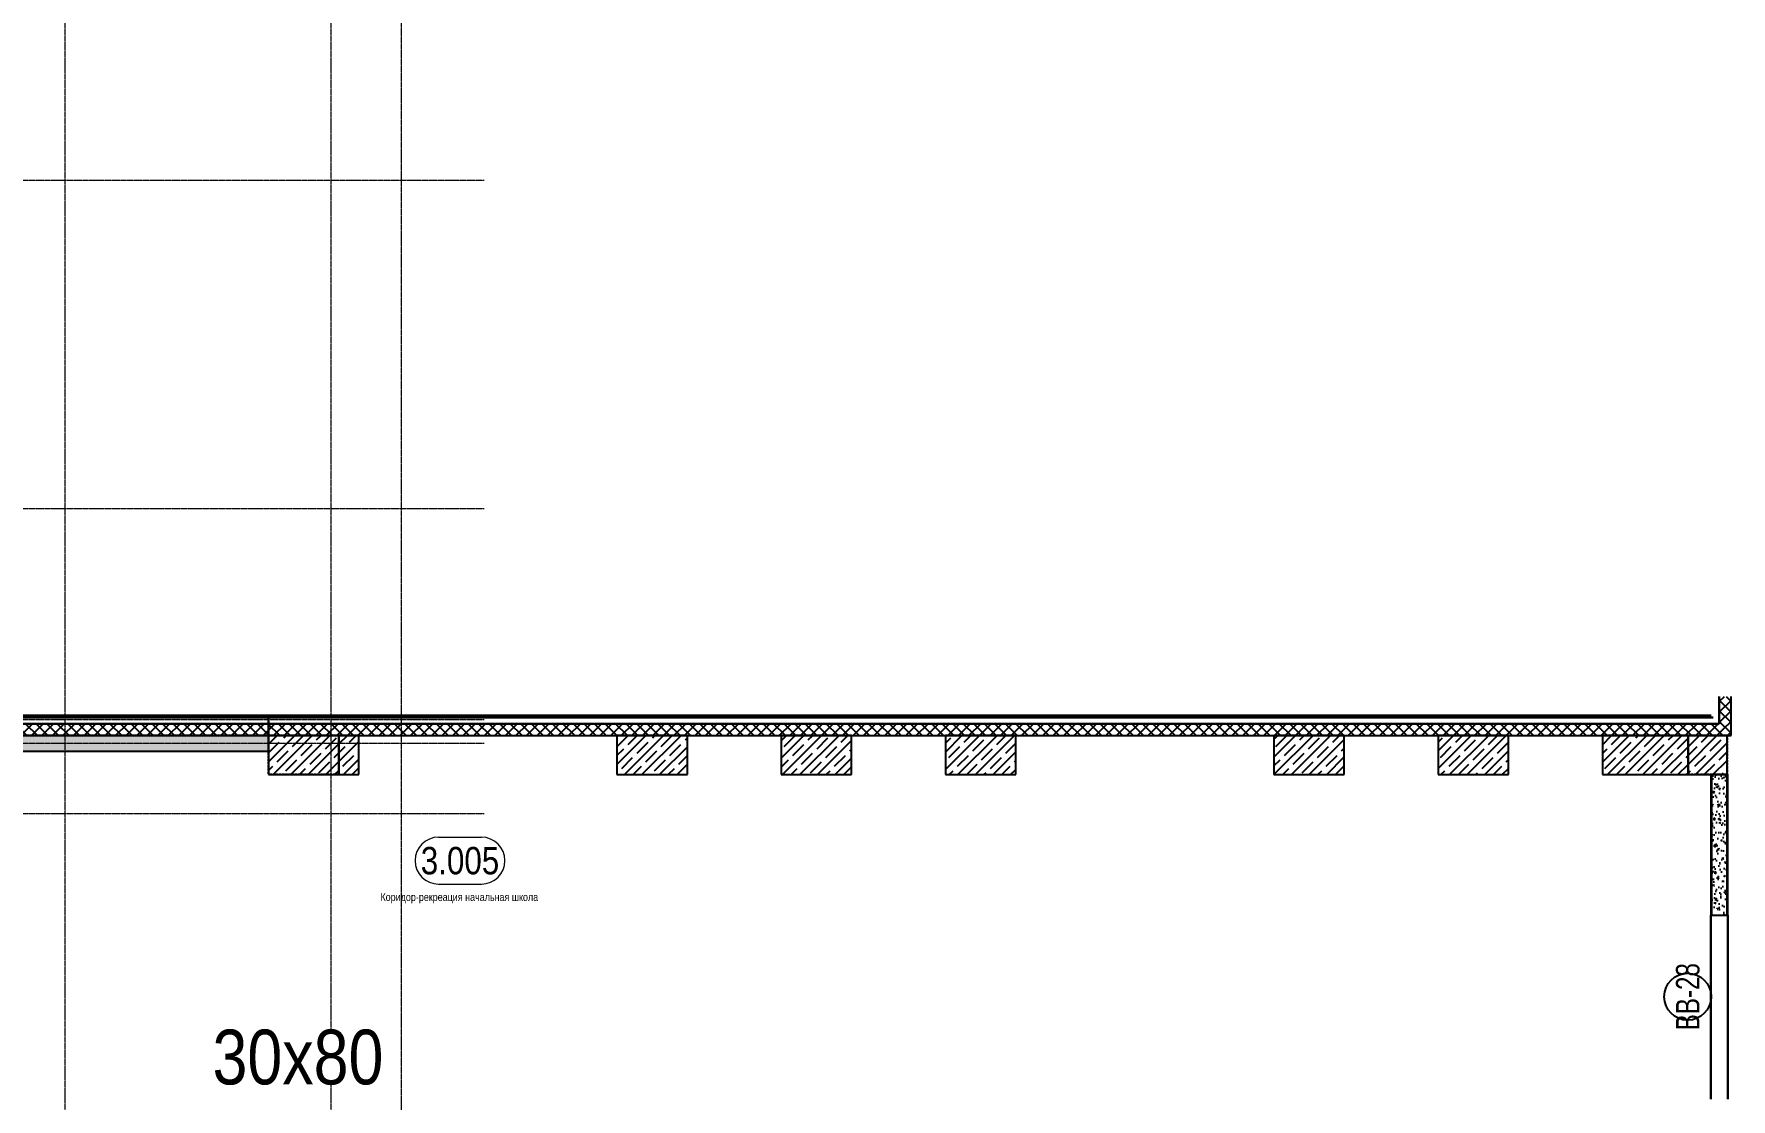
# Model space of a CAD drawing. Header units: millimetres. Extents: x -231292 to 573618, y -153144 to 564035.
# Drawn here: x 32703 to 54403, y 194917 to 208539 of the extents above; entities that cross this region are included whole.
import ezdxf
from ezdxf.enums import TextEntityAlignment as Align

# ---------------------------------------------------------------- set-up
doc = ezdxf.new("R2010")
doc.units = ezdxf.units.MM
doc.linetypes.add('CENTER2', pattern=[28.575, 19.05, -3.175, 3.175, -3.175])
doc.linetypes.add('HIDDEN2', pattern=[4.7625, 3.175, -1.5875])
doc.layers.get('0').update_dxf_attribs({"color": 250})
doc.layers.get('Defpoints').update_dxf_attribs({"color": 250})
for name, color, linetype, lineweight in [('11.10.2) люки', 30, 'Continuous', 60), ('АР_Area', 250, 'Continuous', 5), ('АР_Витраж марка', 250, 'Continuous', 9), ('АР_Колонны', 250, 'Continuous', 35), ('АР_Стены ЖБ', 250, 'Continuous', 35), ('АР_Стены ПЕНОблок', 250, 'Continuous', 20), ('АР_Тонкая', 250, 'Continuous', 5), ('АР_Утеплитель', 250, 'Continuous', 0), ('АР_Штриховка', 250, 'Continuous', 0), ('РД_Оси_100', 250, 'Continuous', 0), ('РД_проем_инж перемыч_фахверк', 250, 'Continuous', 18)]:
    doc.layers.add(name, color=color, linetype=linetype, lineweight=lineweight)
doc.layers.add('РД_Витраж_вн', color=250, linetype='Continuous')
doc.layers.add('РД_Проем', color=250, linetype='Continuous', lineweight=0, plot=False)
doc.styles.add('Arial_09', font='ARIALN.TTF', dxfattribs={"width": 0.9})
doc.styles.add('style1', font='ARIALN.TTF')

# ---------------------------------------------------------------- blocks, each defined once
blk = doc.blocks.new('MOK-МаркаПом_овал_ареал')
for p, q in [((-2.75, 3), (2.75, 3)), ((-2.75, -3), (2.75, -3))]:
    blk.add_line(p, q)
for centre, radius, start, end in [((-2.75, 0), 3, 90, 270), ((2.75, 0), 3, 270, 90), ((-3.75, 0), 3.5, 0, 0.001)]:
    blk.add_arc(centre, radius, start, end)
at = {"color": 0, "style": 'style1'}
blk.add_attdef('АР-ПОМЕЩЕНИЕ:НОМЕР', text='', height=3.5, dxfattribs=at).set_placement((0, 0), align=Align.MIDDLE)
at = {"layer": 'Defpoints', "color": 2, "style": 'style1'}
blk.add_attdef('АР-ПОМЕЩЕНИЕ:НАИМЕНОВАНИЕ', text='', height=1, dxfattribs=at).set_placement((-0.09, -4.81), align=Align.MIDDLE)
blk = doc.blocks.new('МаркаВитража1')
at = {"layer": 'Defpoints'}
blk.add_circle((0, 0), 3, dxfattribs=at)
at = {"color": 0, "linetype": 'ByBlock', "lineweight": -2, "style": 'Arial_09', "width": 0.9}
blk.add_attdef('АР-ОКНО:НАИМЕНОВАНИЕ', text='', height=3, dxfattribs=at).set_placement((0, 0), align=Align.MIDDLE)
blk = doc.blocks.new('оси_рен')
at = {"layer": 'РД_Оси_100', "color": 251, "linetype": 'CENTER2', "true_color": 0x636466}
for p, q in [((1219852.916, 135558.25), (1219852.916, 223268.25)), ((1223252.916, 135558.25), (1223252.916, 223268.25)), ((1225207.916, 156013.25), (1189697.958, 156013.25)), ((1225207.916, 151813.25), (1189697.958, 151813.25))]:
    blk.add_line(p, q, dxfattribs=at)
for points in [[(1224152.916, 135913.25), (1224152.916, 223268.25)], [(1225207.916, 149113.25), (1190197.958, 149113.25), (1189697.958, 149263.25)], [(1225207.916, 148813.25), (1190197.958, 148813.25), (1189697.958, 148663.25)], [(1225207.916, 147913.25), (1189697.958, 147913.25)]]:
    blk.add_lwpolyline(points, dxfattribs=at)

msp = doc.modelspace()

# ---------------------------------------------------------------- hatches: boundary and pattern name
at = {"layer": 'АР_Штриховка', "linetype": 'Continuous', "lineweight": 25, "true_color": 0x000000}
h = msp.add_hatch(dxfattribs=at)
h.set_pattern_fill('ANSI37', color=18, scale=30, style=0)
h.set_pattern_definition([(45, (-195344.93, 50353), (-67.35192, 67.35192), []), (135, (-195344.93, 50353), (-67.35192, -67.35192), [])])
h.paths.add_polyline_path([(54253.243, 199716.253), (54403.243, 199566.253), (54403.243, 200066.253), (54253.243, 200066.253)], flags=0)
h = msp.add_hatch(dxfattribs=at)
h.set_pattern_fill('ANSI37', color=18, scale=30, angle=-360, style=0)
h.set_pattern_definition([(45, (-195344.93, 50353), (-67.35192, 67.35192), []), (135, (-195344.93, 50353), (-67.35192, -67.35192), [])])
h.paths.add_polyline_path([(29253.243, 199716.253), (29103.243, 199566.253), (35703.243, 199566.253), (35703.243, 199716.253)], flags=0)
h = msp.add_hatch(dxfattribs=at)
h.set_pattern_fill('_U', color=18, angle=-360, style=0, pattern_type=0)
h.set_pattern_definition([(2e-13, (-195344.9339, 50353.0024), (-4e-15, 1), [])])
h.paths.add_polyline_path([(29358.243, 199821.253), (29333.243, 199796.253), (35703.243, 199796.253), (35703.243, 199821.253)], flags=0)
h = msp.add_hatch(dxfattribs=at)
h.set_pattern_fill('_U', color=18, style=0, pattern_type=0)
h.set_pattern_definition([(0, (-195344.9339, 50353.0024), (0, 1), [])])
h.paths.add_polyline_path([(35703.243, 199821.253), (35703.243, 199796.253), (54173.243, 199796.253), (54148.243, 199821.253)], flags=0)
h = msp.add_hatch(dxfattribs=at)
h.set_pattern_fill('ANSI37', color=18, scale=30, style=0)
h.set_pattern_definition([(45, (-195344.93, 50353), (-67.35192, 67.35192), []), (135, (-195344.93, 50353), (-67.35192, -67.35192), [])])
h.paths.add_polyline_path([(35703.243, 199716.253), (35703.243, 199566.253), (54403.243, 199566.253), (54253.243, 199716.253)], flags=0)
h = msp.add_hatch(dxfattribs=at)
h.set_pattern_fill('AR-CONC', color=18, angle=-360, style=0)
h.set_pattern_definition([(50, (-195344.93, 50353), (182.18467, -15.939086), [19.05, -209.55]), (355, (-195344.93, 50353), (-35.24342, 191.05685), [15.24, -167.64058]), (100.451445, (-195329.75, 50351.67), (146.94125, 175.11775), [16.19001, -178.09024]), (46.1842, (-195344.93, 50403.8), (271.07904, -42.04233), [28.575, -314.325]), (96.63556, (-195322.34, 50400.3), (237.40413, 247.42612), [24.28502, -267.1356]), (351.18415, (-195344.93, 50403.8), (237.40413, 247.42612), [22.85997, -251.45973]), (21, (-195319.53, 50391.1), (151.61439, -102.2652), [19.05, -209.55]), (326, (-195319.53, 50391.1), (61.80203, 184.18797), [15.24, -167.64]), (71.451445, (-195306.9, 50382.58), (213.41642, 81.92277), [16.19001, -178.08994]), (37.5, (-195344.934, 50353), (3.088603, 84.555039), [0, -165.608, 0, -170.18, 0, -168.275]), (7.5, (-195344.93, 50353), (66.819663, 100.180575), [0, -97.028, 0, -161.798, 0, -64.135]), (327.5, (-195401.576, 50353), (135.590595, -5.728744), [0, -63.5, 0, -198.12, 0, -262.89]), (317.5, (-195426.98, 50353), (148.12918, 25.42649), [0, -82.55, 0, -131.572, 0, -186.69])])
h.paths.add_polyline_path([(29103.243, 199566.253), (29103.243, 199366.253), (35703.243, 199366.253), (35703.243, 199566.253)], flags=0)
h = msp.add_hatch(dxfattribs=at)
h.set_pattern_fill('AR-CONC', color=18, angle=45, style=0)
h.set_pattern_definition([(95, (-195344.93, 50353), (140.09465, 117.55338), [19.05, -209.55]), (40, (-195344.93, 50353), (-160.01845, 110.17673), [15.24, -167.64058]), (145.451445, (-195333.26, 50362.8), (-19.9238, 227.7301), [16.19001, -178.09024]), (91.1842, (-195380.85, 50388.92), (221.41024, 161.95341), [28.575, -314.325]), (141.63556, (-195362.4, 50402.42), (-7.08662, 342.82676), [24.28502, -267.1356]), (36.18415, (-195380.85, 50388.92), (-7.08662, 342.82676), [22.85997, -251.45973]), (66, (-195353.91, 50397.9), (179.51998, 34.89515), [19.05, -209.55]), (11, (-195353.91, 50397.9), (-86.53993, 173.94119), [15.24, -167.64]), (116.451445, (-195338.95, 50400.81), (92.98005, 208.83634), [16.19001, -178.08994]), (82.5, (-195344.934, 50353), (-57.605469, 61.973414), [0, -165.608, 0, -170.18, 0, -168.275]), (52.5, (-195344.93, 50353), (-23.589727, 118.087), [0, -97.028, 0, -161.798, 0, -64.135]), (12.5, (-195384.986, 50312.95), (99.927863, 91.826196), [0, -63.5, 0, -198.12, 0, -262.89]), (2.5, (-195402.95, 50294.99), (86.763904, 122.722393), [0, -82.55, 0, -131.572, 0, -186.69])])
h.paths.add_polyline_path([(54153.243, 194913.262), (54353.243, 194913.262), (54353.243, 194916.876), (54153.243, 194916.876)], flags=0)
h.paths.add_polyline_path([(54153.243, 197267.253), (54353.243, 197267.253), (54353.243, 199066.253), (54153.243, 199066.253)], flags=0)

# ---------------------------------------------------------------- linework, layer by layer
at = {"layer": 'АР_Колонны', "color": 18, "linetype": 'HIDDEN2', "lineweight": 25, "true_color": 0x000000}
for p, q in [((35703.243, 199566.253), (36603.243, 199566.253)), ((35703.243, 199066.253), (35703.243, 199566.253)), ((36603.243, 199566.253), (36603.243, 199066.253)), ((53853.243, 199566.253), (54353.243, 199566.253)), ((53853.243, 199066.253), (53853.243, 199566.253)), ((54353.243, 199566.253), (54353.243, 199066.253)), ((36603.243, 199066.253), (35703.243, 199066.253)), ((54353.243, 199066.253), (53853.243, 199066.253))]:
    msp.add_line(p, q, dxfattribs=at)
at = {"layer": 'АР_Колонны', "color": 18, "linetype": 'Continuous', "lineweight": 25, "true_color": 0x000000}
for p, q in [((35703.243, 199566.253), (35703.243, 199066.253)), ((36603.243, 199566.253), (35703.243, 199566.253)), ((36603.243, 199566.253), (35703.243, 199566.253)), ((35703.243, 199566.253), (35703.243, 199066.253)), ((36603.243, 199066.253), (36603.243, 199566.253)), ((36603.243, 199066.253), (36603.243, 199566.253)), ((53853.243, 199566.253), (53853.243, 199066.253)), ((54353.243, 199566.253), (53853.243, 199566.253)), ((54353.243, 199566.253), (53853.243, 199566.253)), ((53853.243, 199566.253), (53853.243, 199066.253)), ((54353.243, 199066.253), (54353.243, 199566.253)), ((54353.243, 199066.253), (54353.243, 199566.253)), ((35703.243, 199066.253), (36603.243, 199066.253)), ((35703.243, 199066.253), (36603.243, 199066.253)), ((53853.243, 199066.253), (54353.243, 199066.253)), ((53853.243, 199066.253), (54353.243, 199066.253))]:
    msp.add_line(p, q, dxfattribs=at)
at = {"layer": 'АР_Стены ЖБ', "color": 18, "linetype": 'Continuous', "lineweight": 25, "true_color": 0x000000}
for p, q in [((36603.243, 199566.253), (35703.243, 199566.253)), ((35703.243, 199566.253), (35703.243, 199066.253)), ((36858.243, 199566.253), (36603.243, 199566.253)), ((36603.243, 199566.253), (36603.243, 199066.253)), ((36603.243, 199066.253), (36603.243, 199566.253)), ((36858.243, 199066.253), (36858.243, 199566.253)), ((41058.243, 199566.253), (40158.243, 199566.253)), ((40158.243, 199566.253), (40158.243, 199066.253)), ((41058.243, 199066.253), (41058.243, 199566.253)), ((43158.243, 199566.253), (42258.243, 199566.253)), ((42258.243, 199566.253), (42258.243, 199066.253)), ((43158.243, 199066.253), (43158.243, 199566.253)), ((45258.243, 199566.253), (44358.243, 199566.253)), ((44358.243, 199566.253), (44358.243, 199066.253)), ((45258.243, 199066.253), (45258.243, 199566.253)), ((49458.243, 199566.253), (48558.243, 199566.253)), ((48558.243, 199566.253), (48558.243, 199066.253)), ((49458.243, 199066.253), (49458.243, 199566.253)), ((51558.243, 199566.253), (50658.243, 199566.253)), ((50658.243, 199566.253), (50658.243, 199066.253)), ((51558.243, 199066.253), (51558.243, 199566.253)), ((53853.243, 199566.253), (52758.243, 199566.253)), ((52758.243, 199566.253), (52758.243, 199066.253)), ((53853.243, 199066.253), (53853.243, 199566.253)), ((54353.243, 199566.253), (53853.243, 199566.253)), ((53853.243, 199566.253), (53853.243, 199066.253)), ((54353.243, 199066.253), (54353.243, 199566.253)), ((35703.243, 199066.253), (36603.243, 199066.253)), ((36603.243, 199066.253), (36858.243, 199066.253)), ((40158.243, 199066.253), (41058.243, 199066.253)), ((42258.243, 199066.253), (43158.243, 199066.253)), ((44358.243, 199066.253), (45258.243, 199066.253)), ((48558.243, 199066.253), (49458.243, 199066.253)), ((50658.243, 199066.253), (51558.243, 199066.253)), ((52758.243, 199066.253), (53853.243, 199066.253)), ((53853.243, 199066.253), (54353.243, 199066.253))]:
    msp.add_line(p, q, dxfattribs=at)
at = {"layer": 'АР_Стены ПЕНОблок', "color": 18, "linetype": 'Continuous', "lineweight": 25, "true_color": 0x000000}
for p, q in [((35703.243, 199566.253), (29103.243, 199566.253)), ((35703.243, 199366.253), (35703.243, 199566.253)), ((29103.243, 199366.253), (35703.243, 199366.253)), ((54353.243, 199066.253), (54153.243, 199066.253)), ((54153.243, 199066.253), (54153.243, 197267.253)), ((54353.243, 197267.253), (54353.243, 199066.253)), ((54153.243, 197267.253), (54353.243, 197267.253))]:
    msp.add_line(p, q, dxfattribs=at)
at = {"layer": 'АР_Тонкая', "color": 18, "linetype": 'Continuous', "lineweight": 25, "true_color": 0x000000}
for p, q in [((54253.243, 199716.253), (54253.243, 200066.253)), ((29253.243, 199716.253), (35703.243, 199716.253)), ((35703.243, 199796.253), (29333.243, 199796.253)), ((29333.243, 199796.253), (35703.243, 199796.253)), ((35703.243, 199821.253), (29358.243, 199821.253)), ((35703.243, 199796.253), (35703.243, 199821.253)), ((35703.243, 199821.253), (35703.243, 199796.253)), ((54148.243, 199821.253), (35703.243, 199821.253)), ((35703.243, 199716.253), (35703.243, 199796.253)), ((35703.243, 199796.253), (35703.243, 199716.253)), ((54173.243, 199796.253), (35703.243, 199796.253)), ((35703.243, 199796.253), (54173.243, 199796.253)), ((35703.243, 199716.253), (54253.243, 199716.253)), ((54153.243, 199066.253), (54143.243, 199066.253)), ((54143.243, 199066.253), (54143.243, 197267.253)), ((54153.243, 197267.253), (54153.243, 199066.253)), ((54363.243, 199066.253), (54353.243, 199066.253)), ((54353.243, 199066.253), (54353.243, 197267.253)), ((54363.243, 197267.253), (54363.243, 199066.253)), ((54143.243, 197267.253), (54153.243, 197267.253)), ((54353.243, 197267.253), (54363.243, 197267.253))]:
    msp.add_line(p, q, dxfattribs=at)
at = {"layer": 'АР_Утеплитель', "color": 18, "linetype": 'Continuous', "lineweight": 25, "true_color": 0x000000}
for p, q in [((54253.243, 200066.253), (54253.243, 199716.253)), ((54403.243, 199566.253), (54403.243, 200066.253)), ((35703.243, 199716.253), (29253.243, 199716.253)), ((35703.243, 199566.253), (35703.243, 199716.253)), ((35703.243, 199716.253), (35703.243, 199566.253)), ((54253.243, 199716.253), (35703.243, 199716.253)), ((29103.243, 199566.253), (35703.243, 199566.253)), ((35703.243, 199566.253), (54403.243, 199566.253))]:
    msp.add_line(p, q, dxfattribs=at)
at = {"layer": 'АР_Штриховка', "color": 18, "linetype": 'Continuous', "lineweight": 25, "true_color": 0x000000}
for p, q in [((35703.243, 199456.342), (35813.154, 199566.253)), ((35703.243, 199231.836), (36037.66, 199566.253)), ((35703.243, 199344.089), (35840.535, 199481.381)), ((35762.167, 199066.253), (36262.167, 199566.253)), ((35896.661, 199537.507), (35925.407, 199566.253)), ((35986.673, 199066.253), (36486.673, 199566.253)), ((36008.914, 199425.254), (36149.231, 199565.57)), ((36121.168, 199313.001), (36261.484, 199453.317)), ((36211.179, 199066.253), (36603.243, 199458.317)), ((36317.611, 199509.444), (36374.42, 199566.253)), ((36429.864, 199397.191), (36570.18, 199537.507)), ((36603.243, 199458.317), (36711.179, 199566.253)), ((36603.243, 199233.81), (36858.243, 199488.81)), ((36603.243, 199346.063), (36682.434, 199425.254)), ((36738.56, 199481.381), (36823.433, 199566.253)), ((40158.243, 199421.214), (40303.282, 199566.253)), ((40158.243, 199196.708), (40527.788, 199566.253)), ((40190.346, 199565.57), (40191.029, 199566.253)), ((40252.295, 199066.253), (40752.295, 199566.253)), ((40302.599, 199453.317), (40415.535, 199566.253)), ((40414.853, 199341.064), (40555.169, 199481.381)), ((40476.801, 199066.253), (40976.801, 199566.253)), ((40611.296, 199537.507), (40640.041, 199566.253)), ((40701.307, 199066.253), (41058.243, 199423.188)), ((40723.549, 199425.254), (40863.865, 199565.57)), ((40835.802, 199313.001), (40976.119, 199453.317)), ((41032.245, 199509.444), (41058.243, 199535.442)), ((42258.243, 199500.656), (42323.839, 199566.253)), ((42258.243, 199276.15), (42548.346, 199566.253)), ((42272.852, 199066.253), (42772.852, 199566.253)), ((42295.094, 199425.254), (42435.41, 199565.57)), ((42407.347, 199313.001), (42547.663, 199453.317)), ((42497.359, 199066.253), (42997.359, 199566.253)), ((42603.79, 199509.444), (42660.599, 199566.253)), ((42716.043, 199397.191), (42856.36, 199537.507)), ((42721.865, 199066.253), (43158.243, 199502.631)), ((42828.296, 199284.937), (42968.613, 199425.254)), ((43024.74, 199481.381), (43109.612, 199566.253)), ((44358.243, 199355.592), (44568.903, 199566.253)), ((44358.243, 199131.086), (44793.41, 199566.253)), ((44358.243, 199467.846), (44427.905, 199537.507)), ((44399.841, 199284.937), (44540.158, 199425.254)), ((44517.916, 199066.253), (45017.916, 199566.253)), ((44596.284, 199481.381), (44681.157, 199566.253)), ((44708.538, 199369.127), (44848.854, 199509.444)), ((44742.423, 199066.253), (45242.423, 199566.253)), ((44904.981, 199565.57), (44905.663, 199566.253)), ((45017.234, 199453.317), (45130.17, 199566.253)), ((45129.487, 199341.064), (45258.243, 199469.82)), ((48558.243, 199514.477), (48610.019, 199566.253)), ((48558.243, 199289.971), (48834.525, 199566.253)), ((48559.032, 199066.253), (49059.032, 199566.253)), ((48581.273, 199425.254), (48721.59, 199565.57)), ((48693.526, 199313.001), (48833.843, 199453.317)), ((48783.538, 199066.253), (49283.538, 199566.253)), ((48889.969, 199509.444), (48946.778, 199566.253)), ((49002.223, 199397.191), (49142.539, 199537.507)), ((49008.044, 199066.253), (49458.243, 199516.452)), ((49114.476, 199284.937), (49254.792, 199425.254)), ((49310.919, 199481.381), (49395.791, 199566.253)), ((50658.243, 199369.413), (50855.083, 199566.253)), ((50658.243, 199144.907), (51079.589, 199566.253)), ((50658.243, 199481.666), (50714.084, 199537.507)), ((50686.021, 199284.937), (50826.337, 199425.254)), ((50804.096, 199066.253), (51304.096, 199566.253)), ((50882.464, 199481.381), (50967.336, 199566.253)), ((50994.717, 199369.127), (51135.033, 199509.444)), ((51028.602, 199066.253), (51528.602, 199566.253)), ((51191.16, 199565.57), (51191.842, 199566.253)), ((51303.413, 199453.317), (51416.349, 199566.253)), ((51415.666, 199341.064), (51555.983, 199481.381)), ((52758.243, 199448.856), (52875.64, 199566.253)), ((52758.243, 199224.349), (53100.147, 199566.253)), ((52762.705, 199565.57), (52763.387, 199566.253)), ((52824.653, 199066.253), (53324.653, 199566.253)), ((52874.958, 199453.317), (52987.894, 199566.253)), ((52987.211, 199341.064), (53127.528, 199481.381)), ((53049.16, 199066.253), (53549.16, 199566.253)), ((53183.654, 199537.507), (53212.4, 199566.253)), ((53273.666, 199066.253), (53773.666, 199566.253)), ((53295.908, 199425.254), (53436.224, 199565.57)), ((53408.161, 199313.001), (53548.477, 199453.317)), ((53604.604, 199509.444), (53661.413, 199566.253)), ((53716.857, 199397.191), (53853.243, 199533.577)), ((53853.243, 199421.324), (53998.172, 199566.253)), ((53853.243, 199196.817), (54222.679, 199566.253)), ((53853.243, 199533.577), (53857.174, 199537.507)), ((53853.243, 199309.07), (53969.427, 199425.254)), ((53947.185, 199066.253), (54353.243, 199472.311)), ((54025.553, 199481.381), (54110.426, 199566.253)), ((54137.807, 199369.127), (54278.123, 199509.444)), ((54334.25, 199565.57), (54334.932, 199566.253)), ((35812.471, 199228.811), (35952.788, 199369.127)), ((35924.725, 199116.558), (36065.041, 199256.874)), ((36233.421, 199200.748), (36373.737, 199341.064)), ((36345.674, 199088.494), (36485.991, 199228.811)), ((36435.686, 199066.253), (36603.243, 199233.81)), ((36542.117, 199284.937), (36603.243, 199346.063)), ((36654.37, 199172.684), (36794.687, 199313.001)), ((36660.192, 199066.253), (36858.243, 199264.304)), ((36850.813, 199369.127), (36858.243, 199376.557)), ((40158.243, 199308.961), (40246.473, 199397.191)), ((40218.41, 199144.621), (40358.726, 199284.937)), ((40527.106, 199228.811), (40667.422, 199369.127)), ((40639.359, 199116.558), (40779.676, 199256.874)), ((40948.055, 199200.748), (41058.243, 199310.935)), ((42258.243, 199163.897), (42351.22, 199256.874)), ((42519.6, 199200.748), (42659.917, 199341.064)), ((42631.853, 199088.494), (42772.17, 199228.811)), ((42940.55, 199172.684), (43080.866, 199313.001)), ((42946.371, 199066.253), (43158.243, 199278.124)), ((43136.993, 199369.127), (43158.243, 199390.378)), ((44512.094, 199172.684), (44652.411, 199313.001)), ((44820.791, 199256.874), (44961.107, 199397.191)), ((44933.044, 199144.621), (45073.36, 199284.937)), ((44966.929, 199066.253), (45258.243, 199357.567)), ((45241.74, 199228.811), (45258.243, 199245.314)), ((48558.243, 199177.718), (48637.4, 199256.874)), ((48805.779, 199200.748), (48946.096, 199341.064)), ((48918.033, 199088.494), (49058.349, 199228.811)), ((49226.729, 199172.684), (49367.045, 199313.001)), ((49232.551, 199066.253), (49458.243, 199291.945)), ((49423.172, 199369.127), (49458.243, 199404.198)), ((50798.274, 199172.684), (50938.59, 199313.001)), ((51106.97, 199256.874), (51247.287, 199397.191)), ((51219.223, 199144.621), (51359.54, 199284.937)), ((51253.108, 199066.253), (51558.243, 199371.388)), ((51527.92, 199228.811), (51558.243, 199259.134)), ((52758.243, 199336.602), (52818.831, 199397.191)), ((52790.768, 199144.621), (52931.085, 199284.937)), ((53099.464, 199228.811), (53239.781, 199369.127)), ((53211.718, 199116.558), (53352.034, 199256.874)), ((53498.172, 199066.253), (53853.243, 199421.324)), ((53520.414, 199200.748), (53660.73, 199341.064)), ((53632.667, 199088.494), (53772.984, 199228.811)), ((53829.11, 199284.937), (53853.243, 199309.07)), ((53941.363, 199172.684), (54081.68, 199313.001)), ((54171.692, 199066.253), (54353.243, 199247.804)), ((54250.06, 199256.874), (54353.243, 199360.057)), ((35703.243, 199119.583), (35756.345, 199172.684)), ((36098.926, 199066.253), (36177.294, 199144.621)), ((36547.939, 199066.253), (36598.244, 199116.558)), ((36772.445, 199066.253), (36858.243, 199152.05)), ((40158.243, 199084.454), (40162.283, 199088.494)), ((40364.548, 199066.253), (40470.979, 199172.684)), ((40813.561, 199066.253), (40891.929, 199144.621)), ((40925.814, 199066.253), (41058.243, 199198.682)), ((42385.106, 199066.253), (42463.474, 199144.621)), ((42834.118, 199066.253), (42884.423, 199116.558)), ((43058.625, 199066.253), (43158.243, 199165.871)), ((44405.663, 199066.253), (44455.968, 199116.558)), ((44630.17, 199066.253), (44764.664, 199200.748)), ((44854.676, 199066.253), (44876.917, 199088.494)), ((45079.182, 199066.253), (45185.614, 199172.684)), ((45191.436, 199066.253), (45258.243, 199133.06)), ((48671.285, 199066.253), (48749.653, 199144.621)), ((49120.298, 199066.253), (49170.602, 199116.558)), ((49344.804, 199066.253), (49458.243, 199179.692)), ((49457.057, 199066.253), (49458.243, 199067.439)), ((50691.842, 199066.253), (50742.147, 199116.558)), ((50916.349, 199066.253), (51050.843, 199200.748)), ((51140.855, 199066.253), (51163.097, 199088.494)), ((51365.362, 199066.253), (51471.793, 199172.684)), ((51477.615, 199066.253), (51558.243, 199146.881)), ((52936.906, 199066.253), (53043.338, 199172.684)), ((53385.919, 199066.253), (53464.287, 199144.621)), ((53722.679, 199066.253), (53853.243, 199196.817)), ((53834.932, 199066.253), (53853.243, 199084.564)), ((53853.243, 199084.564), (53885.237, 199116.558)), ((54059.438, 199066.253), (54193.933, 199200.748)), ((54283.945, 199066.253), (54306.186, 199088.494))]:
    msp.add_line(p, q, dxfattribs=at)
at = {"layer": 'РД_Витраж_вн', "color": 18, "linetype": 'Continuous', "lineweight": 25, "true_color": 0x000000}
for p, q in [((54143.243, 197267.253), (54143.243, 194967.253)), ((54363.243, 197267.253), (54363.243, 194967.253))]:
    msp.add_line(p, q, dxfattribs=at)
at = {"layer": 'РД_Проем', "color": 18, "linetype": 'Continuous', "lineweight": 25, "true_color": 0x000000}
for p, q in [((54143.243, 197266.876), (54143.243, 194916.876)), ((54363.243, 197266.876), (54363.243, 194916.876))]:
    msp.add_line(p, q, dxfattribs=at)
at = {"layer": 'РД_проем_инж перемыч_фахверк', "color": 18, "linetype": 'Continuous', "lineweight": 25, "true_color": 0x000000}
for p, q in [((54143.243, 194917.253), (54143.243, 197267.253)), ((54363.243, 194917.253), (54363.243, 197267.253))]:
    msp.add_line(p, q, dxfattribs=at)

# ---------------------------------------------------------------- block references
at = {"rotation": 359.999868838025}
msp.add_blockref('оси_рен', (-1186750.035, 50655.808), dxfattribs=at)
at = {"layer": 'АР_Area', "color": 18, "linetype": 'Continuous', "lineweight": 15, "true_color": 0x000000, "xscale": 100, "yscale": 100, "zscale": 100}
msp.add_blockref('MOK-МаркаПом_овал_ареал', (38151.17, 197966.489), dxfattribs=at).add_auto_attribs({'АР-ПОМЕЩЕНИЕ:НОМЕР': '3.005', 'АР-ПОМЕЩЕНИЕ:НАИМЕНОВАНИЕ': 'Коридор-рекреация начальная школа'})
at = {"layer": 'АР_Витраж марка', "color": 18, "linetype": 'Continuous', "lineweight": 25, "true_color": 0x000000, "xscale": 100, "yscale": 100, "zscale": 100, "rotation": 90.00000000000001}
msp.add_blockref('МаркаВитража1', (53848.962, 196226.195), dxfattribs=at).add_auto_attribs({'АР-ОКНО:НАИМЕНОВАНИЕ': 'ВВ-28'})

# ---------------------------------------------------------------- next in the draw order: texts
at = {"layer": '11.10.2) люки', "color": 176, "true_color": 0x00008a, "insert": (34986.795, 195804.843), "char_height": 700, "width": 1668.44707, "attachment_point": 1, "line_spacing_factor": 0.3, "style": 'style1', "bg_fill": 3, "box_fill_scale": 1, "bg_fill_color": 256, "bg_fill_transparency": 0}
msp.add_mtext('\\pxsm1;30х80', dxfattribs=at)

doc.saveas('drawing.dxf')
